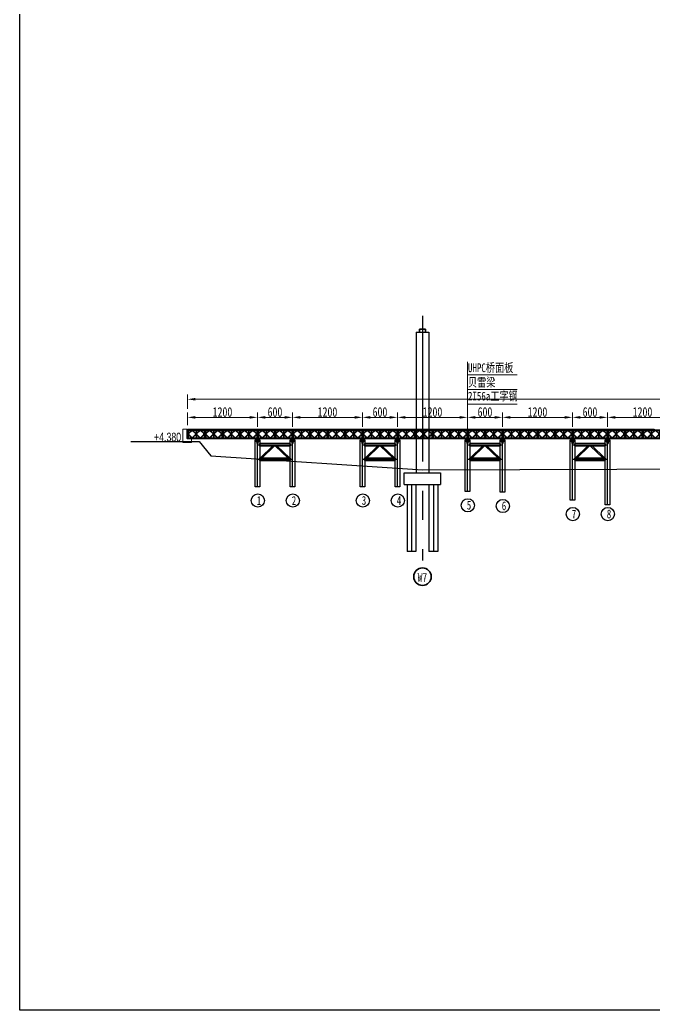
# Model space of a CAD drawing. Extents: x 0 to 558779, y 0 to 2762081.
# Drawn here: x 518015.1 to 518123.9, y 2757328.1 to 2757497.9 of the extents above; entities that cross this region are included whole.
import ezdxf
from ezdxf.enums import TextEntityAlignment as Align

# ---------------------------------------------------------------- set-up
doc = ezdxf.new("R2010")
doc.units = 0
doc.header["$LTSCALE"] = 20
doc.header["$PDMODE"] = 34
doc.linetypes.add('CENTER', pattern=[2, 1.25, -0.25, 0.25, -0.25])
doc.linetypes.add('CENTER2', pattern=[28.575, 19.05, -3.175, 3.175, -3.175])
for name, color, linetype, lineweight in [('6标注线', 3, 'Continuous', 13), ('center', 3, 'CENTER', 13), ('标注', 3, 'Continuous', 15)]:
    doc.layers.add(name, color=color, linetype=linetype, lineweight=lineweight)
for name, color, linetype in [('ZdDmx', 7, 'Continuous'), ('主线墩号', 1, 'Continuous'), ('图层1', 8, 'Continuous'), ('墩中心线', 6, 'CENTER'), ('文本', 3, 'Continuous'), ('粗实线', 1, 'Continuous'), ('细实线', 8, 'Continuous'), ('钢筋', 1, 'Continuous')]:
    doc.layers.add(name, color=color, linetype=linetype)
doc.styles.add('FS', font='仿宋_GB2312.ttf', dxfattribs={"width": 0.75})
doc.styles.get("Standard").update_dxf_attribs({"font": 'fsdb_e.shx', "width": 0.7, "bigfont": 'hzdx.shx'})
doc.styles.add('仿宋', font='simfang_0.ttf', dxfattribs={"width": 0.8})
doc.dimstyles.new('100-1.5', dxfattribs={"dimscale": 0.66, "dimtxt": 2.5, "dimasz": 2, "dimexe": 1.25, "dimexo": 1.25, "dimgap": 0.125, "dimtad": 1, "dimdec": 0, "dimlfac": 100, "dimdsep": 46, "dimtxsty": 'FS', "dimcen": 0.001, "dimclrd": 3, "dimclre": 3, "dimclrt": 7, "dimadec": 4, "dimazin": 2, "dimtfac": 1, "dimtdec": 0, "dimtmove": 1, "dimatfit": 2, "dimfxlon": 1, "dimlwd": -1, "dimlwe": -1, "dimarcsym": 0})

# ---------------------------------------------------------------- blocks, each defined once
blk = doc.blocks.new('*U1238')
at = {"layer": '主线墩号', "color": 8, "lineweight": 35}
blk.add_circle((0, -17.8), 1.5, dxfattribs=at)
at = {"layer": '墩中心线', "color": 8}
for p, q in [((0, 26.93), (0, -15.05)), ((-1.88, -2), (-1.88, -13.49)), ((1.88, -2), (1.88, -13.49))]:
    blk.add_line(p, q, dxfattribs=at)
at = {"layer": '粗实线', "color": 8, "linetype": 'Continuous'}
for p, q in [((-1.1, 24.1), (-1.1, 0)), ((-1.1, 24.1), (1.1, 24.1)), ((1.1, 24.1), (1.1, 0)), ((-3.12, 0), (3.12, 0)), ((-3.12, -2), (-3.12, 0)), ((3.12, 0), (3.12, -2)), ((-3.12, -2), (3.12, -2)), ((-2.62, -2), (-1.12, -2))]:
    blk.add_line(p, q, dxfattribs=at)
at = {"layer": '粗实线', "color": 8, "lineweight": 35}
for p, q in [((-0.5, 24.1), (-0.5, 24.6)), ((-0.5, 24.6), (0.5, 24.6)), ((0.5, 24.6), (0.5, 24.1))]:
    blk.add_line(p, q, dxfattribs=at)
at = {"layer": '粗实线', "color": 8}
for p, q in [((-2.62, -2), (-2.62, -13.49)), ((-1.12, -2), (-1.12, -13.49)), ((1.12, -2), (1.12, -13.49)), ((2.62, -2), (2.62, -13.49)), ((-1.12, -13.49), (-2.62, -13.49)), ((2.62, -13.49), (1.12, -13.49))]:
    blk.add_line(p, q, dxfattribs=at)
at = {"layer": '主线墩号', "color": 8, "lineweight": 35, "style": '仿宋', "width": 0.8}
blk.add_attdef('墩号', text='', height=1.5, dxfattribs=at).set_placement((0, -18.67), align=Align.CENTER)
blk = doc.blocks.new('贝雷梁')
at = {"color": 7, "ltscale": 10}
for p, q in [((-7, 144), (-6, 145)), ((-7, 144), (-7, 135)), ((-7, 135), (-6, 135))]:
    blk.add_line(p, q, dxfattribs=at)
at = {"color": 7}
for p, q in [((-7, 144), (-7, 135)), ((-7, 4), (-6, 5)), ((-7, 4), (-6, 5)), ((-7, -4), (-7, 4)), ((-7, -4), (-7, 4)), ((-6, 145), (306, 145)), ((-6, 145), (306, 145)), ((-6, 135), (306, 135)), ((-6, 5), (306, 5)), ((6, 135), (6, 5)), ((7, 59), (7, 81)), ((7, 81), (18, 81)), ((7, 59), (18, 59)), ((9, 70), (79, 140)), ((9, 70), (79, 0)), ((12, 77), (70, 135)), ((12, 135), (12, 5)), ((12, 77), (16, 73)), ((12, 63), (16, 67)), ((12, 63), (70, 5)), ((16, 73), (79, 135)), ((16, 67), (79, 5)), ((18, 59), (18, 81)), ((79, 140), (150, 70)), ((79, 0), (150, 70)), ((143, 73), (80, 135)), ((143, 67), (80, 5)), ((147, 77), (89, 135)), ((147, 63), (89, 5)), ((141, 81), (159, 81)), ((141, 59), (141, 81)), ((141, 59), (159, 59)), ((143, 73), (147, 77)), ((143, 67), (147, 63)), ((147, 135), (147, 5)), ((220, 140), (150, 70)), ((220, 0), (150, 70)), ((153, 77), (211, 135)), ((153, 135), (153, 5)), ((157, 73), (153, 77)), ((157, 67), (153, 63)), ((153, 63), (211, 5)), ((157, 73), (220, 135)), ((157, 67), (220, 5)), ((159, 59), (159, 81)), ((291, 70), (220, 140)), ((291, 70), (220, 0)), ((284, 73), (221, 135)), ((284, 67), (221, 5)), ((288, 77), (230, 135)), ((288, 63), (230, 5)), ((282, 59), (282, 81)), ((293, 81), (282, 81)), ((282, 59), (293, 59)), ((288, 77), (284, 73)), ((288, 63), (284, 67)), ((288, 135), (288, 5)), ((293, 59), (293, 81)), ((294, 135), (294, 5)), ((307, 144), (306, 145)), ((307, 135), (306, 135)), ((307, 4), (306, 5)), ((307, 144), (307, 135)), ((307, -4), (307, 4)), ((-7, -4), (-6, -5)), ((-7, -4), (-6, -5)), ((-6, -5), (306, -5)), ((-6, -5), (306, -5)), ((307, -4), (306, -5))]:
    blk.add_line(p, q, dxfattribs=at)
at = {"color": 7, "ltscale": 10}
for centre in [(0, 140), (0, 140), (300, 140), (300, 140)]:
    blk.add_circle(centre, 2.5, dxfattribs=at)
at = {"color": 7}
for centre in [(0, 140), (0, 140), (0, 140), (0, 140), (0, 140), (0, 140), (0, 140), (0, 140), (0, 0), (300, 140), (300, 140), (300, 140), (300, 140), (300, 140), (300, 140), (300, 140), (300, 140), (300, 0), (300, 0), (300, 0), (300, 0), (300, 0), (300, 0)]:
    blk.add_circle(centre, 2.5, dxfattribs=at)
at = {"layer": 'center', "ltscale": 0.5}
for p, q in [((9, 145), (9, -5)), ((150, 145), (150, -5)), ((291, 145), (291, -5))]:
    blk.add_line(p, q, dxfattribs=at)
blk = doc.blocks.new('*U1230')
at = {"extrusion": (0, 0, -1), "xscale": -0.01000000000058208, "yscale": 0.009999999997671696, "zscale": -0.01000000000058208}
blk.add_blockref('贝雷梁', (1.5, -0.7), dxfattribs=at)
blk = doc.blocks.new('*U1231')
at = {"color": 0, "linetype": 'ByBlock', "lineweight": -2, "transparency": 16777216}
for p in [(0, 0), (3, 0), (6, 0), (9, 0), (12, 0), (15, 0), (18, 0), (21, 0), (24, 0), (27, 0), (30, 0), (33, 0), (36, 0), (39, 0), (42, 0), (45, 0), (48, 0), (51, 0), (54, 0), (57, 0), (60, 0), (63, 0), (66, 0), (69, 0), (72, 0), (75, 0), (78, 0)]:
    blk.add_blockref('*U1230', p, dxfattribs=at)
blk = doc.blocks.new('*U1233')
at = {"layer": '细实线', "color": 5}
blk.add_lwpolyline([(-0.995, 0.05), (0.995, 0.05), (0.995, -0.05), (-0.995, -0.05)], close=True, dxfattribs=at)
blk = doc.blocks.new('*U1232')
at = {"color": 0, "linetype": 'ByBlock', "lineweight": -2, "transparency": 16777216}
for p in [(0, 0), (2, 0), (4, 0), (6, 0), (8, 0), (10, 0), (12, 0), (14, 0), (16, 0), (18, 0), (20, 0), (22, 0), (24, 0), (26, 0), (28, 0), (30, 0), (32, 0), (34, 0), (36, 0), (38, 0), (40, 0), (42, 0), (44, 0), (46, 0), (48, 0), (50, 0), (52, 0), (54, 0), (56, 0), (58, 0), (60, 0), (62, 0), (64, 0), (66, 0), (68, 0), (70, 0), (72, 0), (74, 0), (76, 0), (78, 0)]:
    blk.add_blockref('*U1233', p, dxfattribs=at)
blk = doc.blocks.new('*D1234')
at = {"layer": 'DEFPOINTS', "color": 0, "transparency": 16777216}
for p in [(518055.86, 2757429.77), (518043.86, 2757427.59), (518055.86, 2757426.19)]:
    blk.add_point(p, dxfattribs=at)
at = {"layer": '标注', "color": 0, "transparency": 16777216}
for p, q in [((518043.86, 2757428.42), (518043.86, 2757430.59)), ((518045.18, 2757429.77), (518054.54, 2757429.77))]:
    blk.add_line(p, q, dxfattribs=at)
at = {"layer": '标注', "color": 0, "linetype": 'ByBlock', "transparency": 16777216}
blk.add_line((518055.86, 2757428.12), (518055.86, 2757430.59), dxfattribs=at)
at = {"layer": '标注', "color": 0, "transparency": 16777216}
for points in [[(518045.18, 2757429.99), (518045.18, 2757429.55), (518043.86, 2757429.77)], [(518054.54, 2757429.99), (518054.54, 2757429.55), (518055.86, 2757429.77)]]:
    blk.add_solid(points, dxfattribs=at)
at = {"layer": '标注', "color": 1, "transparency": 16777216, "insert": (518049.86, 2757430.68), "char_height": 1.65, "attachment_point": 5, "style": 'FS'}
blk.add_mtext('1200', dxfattribs=at)
blk = doc.blocks.new('*D1246')
at = {"layer": 'DEFPOINTS', "color": 0}
for p in [(518061.86, 2757429.77), (518055.86, 2757426.19), (518061.86, 2757426.19)]:
    blk.add_point(p, dxfattribs=at)
at = {"layer": '标注', "color": 0}
for p, q in [((518055.86, 2757428.12), (518055.86, 2757430.59)), ((518057.18, 2757429.77), (518060.54, 2757429.77)), ((518061.86, 2757428.12), (518061.86, 2757430.59))]:
    blk.add_line(p, q, dxfattribs=at)
for points in [[(518057.18, 2757429.99), (518057.18, 2757429.55), (518055.86, 2757429.77)], [(518060.54, 2757429.55), (518060.54, 2757429.99), (518061.86, 2757429.77)]]:
    blk.add_solid(points, dxfattribs=at)
at = {"layer": '标注', "color": 1, "insert": (518058.86, 2757430.68), "char_height": 1.65, "attachment_point": 5, "style": 'FS'}
blk.add_mtext('600', dxfattribs=at)
blk = doc.blocks.new('*D1247')
at = {"layer": 'DEFPOINTS', "color": 0}
for p in [(518079.86, 2757429.77), (518073.86, 2757426.19), (518079.86, 2757426.19)]:
    blk.add_point(p, dxfattribs=at)
at = {"layer": '标注', "color": 0}
for p, q in [((518073.86, 2757428.12), (518073.86, 2757430.59)), ((518075.18, 2757429.77), (518078.54, 2757429.77)), ((518079.86, 2757428.12), (518079.86, 2757430.59))]:
    blk.add_line(p, q, dxfattribs=at)
for points in [[(518075.18, 2757429.99), (518075.18, 2757429.55), (518073.86, 2757429.77)], [(518078.54, 2757429.55), (518078.54, 2757429.99), (518079.86, 2757429.77)]]:
    blk.add_solid(points, dxfattribs=at)
at = {"layer": '标注', "color": 1, "insert": (518076.86, 2757430.68), "char_height": 1.65, "attachment_point": 5, "style": 'FS'}
blk.add_mtext('600', dxfattribs=at)
blk = doc.blocks.new('*D1248')
at = {"layer": 'DEFPOINTS', "color": 0, "transparency": 16777216}
for p in [(518091.86, 2757429.77), (518079.86, 2757426.19), (518091.86, 2757426.19)]:
    blk.add_point(p, dxfattribs=at)
at = {"layer": '标注', "color": 0, "transparency": 16777216}
for p, q in [((518079.86, 2757428.12), (518079.86, 2757430.59)), ((518081.18, 2757429.77), (518090.54, 2757429.77))]:
    blk.add_line(p, q, dxfattribs=at)
at = {"layer": '标注', "color": 0, "linetype": 'ByBlock', "transparency": 16777216}
blk.add_line((518091.86, 2757428.12), (518091.86, 2757430.59), dxfattribs=at)
at = {"layer": '标注', "color": 0, "transparency": 16777216}
for points in [[(518081.18, 2757429.99), (518081.18, 2757429.55), (518079.86, 2757429.77)], [(518090.54, 2757429.99), (518090.54, 2757429.55), (518091.86, 2757429.77)]]:
    blk.add_solid(points, dxfattribs=at)
at = {"layer": '标注', "color": 1, "transparency": 16777216, "insert": (518085.86, 2757430.68), "char_height": 1.65, "attachment_point": 5, "style": 'FS'}
blk.add_mtext('1200', dxfattribs=at)
blk = doc.blocks.new('*D1249')
at = {"layer": 'DEFPOINTS', "color": 0, "transparency": 16777216}
for p in [(518097.86, 2757429.77), (518091.86, 2757426.19), (518097.86, 2757426.19)]:
    blk.add_point(p, dxfattribs=at)
at = {"layer": '标注', "color": 0, "transparency": 16777216}
for p, q in [((518091.86, 2757428.12), (518091.86, 2757430.59)), ((518093.18, 2757429.77), (518096.54, 2757429.77))]:
    blk.add_line(p, q, dxfattribs=at)
at = {"layer": '标注', "color": 0, "linetype": 'ByBlock', "transparency": 16777216}
blk.add_line((518097.86, 2757428.12), (518097.86, 2757430.59), dxfattribs=at)
at = {"layer": '标注', "color": 0, "transparency": 16777216}
for points in [[(518093.18, 2757429.99), (518093.18, 2757429.55), (518091.86, 2757429.77)], [(518096.54, 2757429.99), (518096.54, 2757429.55), (518097.86, 2757429.77)]]:
    blk.add_solid(points, dxfattribs=at)
at = {"layer": '标注', "color": 1, "transparency": 16777216, "insert": (518094.86, 2757430.68), "char_height": 1.65, "attachment_point": 5, "style": 'FS'}
blk.add_mtext('600', dxfattribs=at)
blk = doc.blocks.new('*D1250')
at = {"layer": 'DEFPOINTS', "color": 0, "transparency": 16777216}
for p in [(518109.86, 2757429.77), (518097.86, 2757426.19), (518109.86, 2757426.19)]:
    blk.add_point(p, dxfattribs=at)
at = {"layer": '标注', "color": 0, "transparency": 16777216}
for p, q in [((518097.86, 2757428.12), (518097.86, 2757430.59)), ((518099.18, 2757429.77), (518108.54, 2757429.77))]:
    blk.add_line(p, q, dxfattribs=at)
at = {"layer": '标注', "color": 0, "linetype": 'ByBlock', "transparency": 16777216}
blk.add_line((518109.86, 2757428.12), (518109.86, 2757430.59), dxfattribs=at)
at = {"layer": '标注', "color": 0, "transparency": 16777216}
for points in [[(518099.18, 2757429.99), (518099.18, 2757429.55), (518097.86, 2757429.77)], [(518108.54, 2757429.99), (518108.54, 2757429.55), (518109.86, 2757429.77)]]:
    blk.add_solid(points, dxfattribs=at)
at = {"layer": '标注', "color": 1, "transparency": 16777216, "insert": (518103.86, 2757430.68), "char_height": 1.65, "attachment_point": 5, "style": 'FS'}
blk.add_mtext('1200', dxfattribs=at)
blk = doc.blocks.new('*D1251')
at = {"layer": 'DEFPOINTS', "color": 0}
for p in [(518127.86, 2757429.77), (518115.86, 2757426.19), (518127.86, 2757426.14)]:
    blk.add_point(p, dxfattribs=at)
at = {"layer": '标注', "color": 0}
for p, q in [((518115.86, 2757428.12), (518115.86, 2757430.59)), ((518117.18, 2757429.77), (518126.54, 2757429.77)), ((518127.86, 2757428.12), (518127.86, 2757430.59))]:
    blk.add_line(p, q, dxfattribs=at)
for points in [[(518117.18, 2757429.99), (518117.18, 2757429.55), (518115.86, 2757429.77)], [(518126.54, 2757429.55), (518126.54, 2757429.99), (518127.86, 2757429.77)]]:
    blk.add_solid(points, dxfattribs=at)
at = {"layer": '标注', "color": 1, "insert": (518121.86, 2757430.68), "char_height": 1.65, "attachment_point": 5, "style": 'FS'}
blk.add_mtext('1200', dxfattribs=at)
blk = doc.blocks.new('*D1384')
at = {"layer": 'DEFPOINTS', "color": 0}
for p in [(518538.86, 2757432.88), (518043.86, 2757427.59), (518538.86, 2757427.59)]:
    blk.add_point(p, dxfattribs=at)
at = {"layer": '标注', "color": 0}
for p, q in [((518043.86, 2757431.23), (518043.86, 2757433.71)), ((518045.18, 2757432.88), (518537.54, 2757432.88)), ((518538.86, 2757431.23), (518538.86, 2757433.71))]:
    blk.add_line(p, q, dxfattribs=at)
for points in [[(518045.18, 2757433.1), (518045.18, 2757432.66), (518043.86, 2757432.88)], [(518537.54, 2757432.66), (518537.54, 2757433.1), (518538.86, 2757432.88)]]:
    blk.add_solid(points, dxfattribs=at)
at = {"layer": '标注', "color": 1, "insert": (518291.36, 2757433.79), "char_height": 1.65, "attachment_point": 5, "style": 'FS'}
blk.add_mtext('49500', dxfattribs=at)
blk = doc.blocks.new('*D1509')
at = {"layer": 'DEFPOINTS', "color": 0}
for p in [(518073.86, 2757429.77), (518061.86, 2757426.19), (518073.86, 2757426.19)]:
    blk.add_point(p, dxfattribs=at)
at = {"layer": '标注', "color": 0}
for p, q in [((518061.86, 2757428.12), (518061.86, 2757430.59)), ((518063.18, 2757429.77), (518072.54, 2757429.77)), ((518073.86, 2757428.12), (518073.86, 2757430.59))]:
    blk.add_line(p, q, dxfattribs=at)
for points in [[(518063.18, 2757429.99), (518063.18, 2757429.55), (518061.86, 2757429.77)], [(518072.54, 2757429.55), (518072.54, 2757429.99), (518073.86, 2757429.77)]]:
    blk.add_solid(points, dxfattribs=at)
at = {"layer": '标注', "color": 1, "insert": (518067.86, 2757430.68), "char_height": 1.65, "attachment_point": 5, "style": 'FS'}
blk.add_mtext('1200', dxfattribs=at)
blk = doc.blocks.new('*D1510')
at = {"layer": 'DEFPOINTS', "color": 0}
for p in [(518115.86, 2757429.77), (518109.86, 2757426.19), (518115.86, 2757426.19)]:
    blk.add_point(p, dxfattribs=at)
at = {"layer": '标注', "color": 0}
for p, q in [((518109.86, 2757428.12), (518109.86, 2757430.59)), ((518111.18, 2757429.77), (518114.54, 2757429.77)), ((518115.86, 2757428.12), (518115.86, 2757430.59))]:
    blk.add_line(p, q, dxfattribs=at)
for points in [[(518111.18, 2757429.99), (518111.18, 2757429.55), (518109.86, 2757429.77)], [(518114.54, 2757429.55), (518114.54, 2757429.99), (518115.86, 2757429.77)]]:
    blk.add_solid(points, dxfattribs=at)
at = {"layer": '标注', "color": 1, "insert": (518112.86, 2757430.68), "char_height": 1.65, "attachment_point": 5, "style": 'FS'}
blk.add_mtext('600', dxfattribs=at)

msp = doc.modelspace()

# ---------------------------------------------------------------- linework, layer by layer
for p, q in [((518055.448, 2757425.935), (518055.643, 2757425.935)), ((518055.643, 2757425.935), (518055.643, 2757425.585)), ((518056.268, 2757425.935), (518056.073, 2757425.935)), ((518056.073, 2757425.935), (518056.073, 2757425.585)), ((518061.448, 2757425.935), (518061.643, 2757425.935)), ((518061.643, 2757425.935), (518061.643, 2757425.585)), ((518062.268, 2757425.935), (518062.073, 2757425.935)), ((518062.073, 2757425.935), (518062.073, 2757425.585)), ((518073.448, 2757425.935), (518073.643, 2757425.935)), ((518073.643, 2757425.935), (518073.643, 2757425.585)), ((518074.268, 2757425.935), (518074.073, 2757425.935)), ((518074.073, 2757425.935), (518074.073, 2757425.585)), ((518079.448, 2757425.935), (518079.643, 2757425.935)), ((518079.643, 2757425.935), (518079.643, 2757425.585)), ((518080.268, 2757425.935), (518080.073, 2757425.935)), ((518080.073, 2757425.935), (518080.073, 2757425.585)), ((518091.448, 2757425.935), (518091.643, 2757425.935)), ((518091.643, 2757425.935), (518091.643, 2757425.585)), ((518092.268, 2757425.935), (518092.073, 2757425.935)), ((518092.073, 2757425.935), (518092.073, 2757425.585)), ((518097.448, 2757425.935), (518097.643, 2757425.935)), ((518097.643, 2757425.935), (518097.643, 2757425.585)), ((518098.268, 2757425.935), (518098.073, 2757425.935)), ((518098.073, 2757425.935), (518098.073, 2757425.585)), ((518109.448, 2757425.935), (518109.643, 2757425.935)), ((518109.643, 2757425.935), (518109.643, 2757425.585)), ((518110.268, 2757425.935), (518110.073, 2757425.935)), ((518110.073, 2757425.935), (518110.073, 2757425.585)), ((518115.448, 2757425.935), (518115.643, 2757425.935)), ((518115.643, 2757425.935), (518115.643, 2757425.585)), ((518116.268, 2757425.935), (518116.073, 2757425.935)), ((518116.073, 2757425.935), (518116.073, 2757425.585)), ((518056.073, 2757425.585), (518055.643, 2757425.585)), ((518056.307, 2757422.773), (518058.513, 2757424.896)), ((518056.595, 2757422.773), (518058.802, 2757424.896)), ((518061.121, 2757422.773), (518058.915, 2757424.896)), ((518061.409, 2757422.773), (518059.203, 2757424.896)), ((518062.073, 2757425.585), (518061.643, 2757425.585)), ((518074.073, 2757425.585), (518073.643, 2757425.585)), ((518074.307, 2757422.773), (518076.513, 2757424.896)), ((518074.596, 2757422.773), (518076.802, 2757424.896)), ((518079.121, 2757422.773), (518076.915, 2757424.896)), ((518079.409, 2757422.773), (518077.203, 2757424.896)), ((518080.073, 2757425.585), (518079.643, 2757425.585)), ((518092.073, 2757425.585), (518091.643, 2757425.585)), ((518092.307, 2757422.773), (518094.514, 2757424.896)), ((518092.596, 2757422.773), (518094.802, 2757424.896)), ((518097.121, 2757422.773), (518094.915, 2757424.896)), ((518097.41, 2757422.773), (518095.203, 2757424.896)), ((518098.073, 2757425.585), (518097.643, 2757425.585)), ((518110.073, 2757425.585), (518109.643, 2757425.585)), ((518110.307, 2757422.773), (518112.513, 2757424.896)), ((518110.596, 2757422.773), (518112.802, 2757424.896)), ((518115.121, 2757422.773), (518112.915, 2757424.896)), ((518115.409, 2757422.773), (518113.203, 2757424.896)), ((518116.073, 2757425.585), (518115.643, 2757425.585))]:
    msp.add_line(p, q)
at = {"color": 1, "ltscale": 10}
for p, q in [((518055.771, 2757425.585), (518055.771, 2757425.305)), ((518055.78, 2757425.585), (518055.78, 2757425.305)), ((518055.937, 2757425.585), (518055.937, 2757425.305)), ((518055.946, 2757425.585), (518055.946, 2757425.305)), ((518061.771, 2757425.585), (518061.771, 2757425.305)), ((518061.78, 2757425.585), (518061.78, 2757425.305)), ((518061.937, 2757425.585), (518061.937, 2757425.305)), ((518061.946, 2757425.585), (518061.946, 2757425.305)), ((518073.771, 2757425.585), (518073.771, 2757425.305)), ((518073.78, 2757425.585), (518073.78, 2757425.305)), ((518073.937, 2757425.585), (518073.937, 2757425.305)), ((518073.946, 2757425.585), (518073.946, 2757425.305)), ((518079.771, 2757425.585), (518079.771, 2757425.305)), ((518079.78, 2757425.585), (518079.78, 2757425.305)), ((518079.937, 2757425.585), (518079.937, 2757425.305)), ((518079.946, 2757425.585), (518079.946, 2757425.305)), ((518091.771, 2757425.585), (518091.771, 2757425.305)), ((518091.78, 2757425.585), (518091.78, 2757425.305)), ((518091.937, 2757425.585), (518091.937, 2757425.305)), ((518091.946, 2757425.585), (518091.946, 2757425.305)), ((518097.771, 2757425.585), (518097.771, 2757425.305)), ((518097.78, 2757425.585), (518097.78, 2757425.305)), ((518097.937, 2757425.585), (518097.937, 2757425.305)), ((518097.946, 2757425.585), (518097.946, 2757425.305)), ((518109.771, 2757425.585), (518109.771, 2757425.305)), ((518109.78, 2757425.585), (518109.78, 2757425.305)), ((518109.937, 2757425.585), (518109.937, 2757425.305)), ((518109.946, 2757425.585), (518109.946, 2757425.305)), ((518115.771, 2757425.585), (518115.771, 2757425.305)), ((518115.78, 2757425.585), (518115.78, 2757425.305)), ((518115.937, 2757425.585), (518115.937, 2757425.305)), ((518115.946, 2757425.585), (518115.946, 2757425.305))]:
    msp.add_line(p, q, dxfattribs=at)
at = {"color": 1}
for p, q in [((518055.78, 2757425.305), (518055.771, 2757425.305)), ((518055.937, 2757425.305), (518055.946, 2757425.305)), ((518061.78, 2757425.305), (518061.771, 2757425.305)), ((518061.937, 2757425.305), (518061.946, 2757425.305)), ((518073.78, 2757425.305), (518073.771, 2757425.305)), ((518073.937, 2757425.305), (518073.946, 2757425.305)), ((518079.78, 2757425.305), (518079.771, 2757425.305)), ((518079.937, 2757425.305), (518079.946, 2757425.305)), ((518091.78, 2757425.305), (518091.771, 2757425.305)), ((518091.937, 2757425.305), (518091.946, 2757425.305)), ((518097.78, 2757425.305), (518097.771, 2757425.305)), ((518097.937, 2757425.305), (518097.946, 2757425.305)), ((518109.78, 2757425.305), (518109.771, 2757425.305)), ((518109.937, 2757425.305), (518109.946, 2757425.305)), ((518115.78, 2757425.305), (518115.771, 2757425.305)), ((518115.937, 2757425.305), (518115.946, 2757425.305))]:
    msp.add_line(p, q, dxfattribs=at)
at = {"linetype": 'CENTER', "ltscale": 0.05}
for p, q in [((518055.775, 2757425.585), (518055.775, 2757425.305)), ((518055.941, 2757425.585), (518055.941, 2757425.305)), ((518061.775, 2757425.585), (518061.775, 2757425.305)), ((518061.941, 2757425.585), (518061.941, 2757425.305)), ((518073.775, 2757425.585), (518073.775, 2757425.305)), ((518073.941, 2757425.585), (518073.941, 2757425.305)), ((518079.775, 2757425.585), (518079.775, 2757425.305)), ((518079.941, 2757425.585), (518079.941, 2757425.305)), ((518091.775, 2757425.585), (518091.775, 2757425.305)), ((518091.941, 2757425.585), (518091.941, 2757425.305)), ((518097.775, 2757425.585), (518097.775, 2757425.305)), ((518097.941, 2757425.585), (518097.941, 2757425.305)), ((518109.775, 2757425.585), (518109.775, 2757425.305)), ((518109.941, 2757425.585), (518109.941, 2757425.305)), ((518115.775, 2757425.585), (518115.775, 2757425.305)), ((518115.941, 2757425.585), (518115.941, 2757425.305))]:
    msp.add_line(p, q, dxfattribs=at)
at = {"color": 3, "linetype": 'CENTER2', "ltscale": 0.1}
for p, q in [((518055.858, 2757417.872), (518055.858, 2757425.585)), ((518061.858, 2757417.872), (518061.858, 2757425.585)), ((518073.858, 2757417.872), (518073.858, 2757425.585)), ((518079.858, 2757417.872), (518079.858, 2757425.585)), ((518091.858, 2757417.058), (518091.858, 2757425.585)), ((518097.858, 2757416.941), (518097.858, 2757425.585)), ((518109.858, 2757415.555), (518109.858, 2757425.585)), ((518115.858, 2757414.772), (518115.858, 2757425.585))]:
    msp.add_line(p, q, dxfattribs=at)
at = {"color": 3, "linetype": 'CENTER2'}
for p, q in [((518055.858, 2757425.085), (518061.858, 2757425.085)), ((518073.858, 2757425.085), (518079.858, 2757425.085)), ((518091.858, 2757425.085), (518097.858, 2757425.085)), ((518109.858, 2757425.085), (518115.858, 2757425.085)), ((518055.858, 2757422.585), (518061.858, 2757422.585)), ((518073.858, 2757422.585), (518079.858, 2757422.585)), ((518091.858, 2757422.585), (518097.858, 2757422.585)), ((518109.858, 2757422.585), (518115.858, 2757422.585))]:
    msp.add_line(p, q, dxfattribs=at)
at = {"color": 0}
msp.add_lwpolyline([(518015.117, 2757901.832), (518685.096, 2757901.832), (518685.096, 2757328.13), (518015.117, 2757328.13)], close=True, dxfattribs=at)
at = {"color": 5}
for points in [[(518056.268, 2757425.935), (518056.268, 2757417.872), (518056.268, 2757417.872), (518055.448, 2757417.872), (518055.448, 2757425.935)], [(518062.268, 2757425.935), (518062.268, 2757417.872), (518062.268, 2757417.872), (518061.448, 2757417.872), (518061.448, 2757425.935)], [(518074.268, 2757425.935), (518074.268, 2757417.872), (518074.268, 2757417.872), (518073.448, 2757417.872), (518073.448, 2757425.935)], [(518080.268, 2757425.935), (518080.268, 2757417.872), (518080.268, 2757417.872), (518079.448, 2757417.872), (518079.448, 2757425.935)], [(518092.268, 2757425.935), (518092.268, 2757417.872), (518092.268, 2757417.058), (518091.448, 2757417.058), (518091.448, 2757425.935)], [(518098.268, 2757425.935), (518098.268, 2757417.872), (518098.268, 2757416.941), (518097.448, 2757416.941), (518097.448, 2757425.935)], [(518110.268, 2757425.935), (518110.268, 2757417.872), (518110.268, 2757415.555), (518109.448, 2757415.555), (518109.448, 2757425.935)], [(518116.268, 2757425.935), (518116.268, 2757417.872), (518116.268, 2757414.772), (518115.448, 2757414.772), (518115.448, 2757425.935)]]:
    msp.add_lwpolyline(points, dxfattribs=at)
for points in [[(518055.643, 2757425.92), (518055.769, 2757425.92), (518055.769, 2757425.67), (518055.643, 2757425.67)], [(518056.073, 2757425.92), (518055.948, 2757425.92), (518055.948, 2757425.67), (518056.073, 2757425.67)], [(518061.643, 2757425.92), (518061.769, 2757425.92), (518061.769, 2757425.67), (518061.643, 2757425.67)], [(518062.073, 2757425.92), (518061.948, 2757425.92), (518061.948, 2757425.67), (518062.073, 2757425.67)], [(518073.643, 2757425.92), (518073.769, 2757425.92), (518073.769, 2757425.67), (518073.643, 2757425.67)], [(518074.073, 2757425.92), (518073.948, 2757425.92), (518073.948, 2757425.67), (518074.073, 2757425.67)], [(518079.643, 2757425.92), (518079.769, 2757425.92), (518079.769, 2757425.67), (518079.643, 2757425.67)], [(518080.073, 2757425.92), (518079.948, 2757425.92), (518079.948, 2757425.67), (518080.073, 2757425.67)], [(518091.643, 2757425.92), (518091.769, 2757425.92), (518091.769, 2757425.67), (518091.643, 2757425.67)], [(518092.073, 2757425.92), (518091.948, 2757425.92), (518091.948, 2757425.67), (518092.073, 2757425.67)], [(518097.643, 2757425.92), (518097.769, 2757425.92), (518097.769, 2757425.67), (518097.643, 2757425.67)], [(518098.073, 2757425.92), (518097.948, 2757425.92), (518097.948, 2757425.67), (518098.073, 2757425.67)], [(518109.643, 2757425.92), (518109.769, 2757425.92), (518109.769, 2757425.67), (518109.643, 2757425.67)], [(518110.073, 2757425.92), (518109.948, 2757425.92), (518109.948, 2757425.67), (518110.073, 2757425.67)], [(518115.643, 2757425.92), (518115.769, 2757425.92), (518115.769, 2757425.67), (518115.643, 2757425.67)], [(518116.073, 2757425.92), (518115.948, 2757425.92), (518115.948, 2757425.67), (518116.073, 2757425.67)]]:
    msp.add_lwpolyline(points, close=True, dxfattribs=at)
for points in [[(518056.268, 2757425.273, 0.6776376), (518056.268, 2757424.896), (518061.448, 2757424.896, 0.6776376), (518061.448, 2757425.273)], [(518074.268, 2757425.273, 0.6776376), (518074.268, 2757424.896), (518079.448, 2757424.896, 0.6776376), (518079.448, 2757425.273)], [(518092.268, 2757425.273, 0.6776376), (518092.268, 2757424.896), (518097.448, 2757424.896, 0.6776376), (518097.448, 2757425.273)], [(518110.268, 2757425.273, 0.6776376), (518110.268, 2757424.896), (518115.448, 2757424.896, 0.6776376), (518115.448, 2757425.273)], [(518056.268, 2757422.773, 0.6776376), (518056.268, 2757422.396), (518061.448, 2757422.396, 0.6776376), (518061.448, 2757422.773)], [(518074.268, 2757422.773, 0.6776376), (518074.268, 2757422.396), (518079.448, 2757422.396, 0.6776376), (518079.448, 2757422.773)], [(518092.268, 2757422.773, 0.6776376), (518092.268, 2757422.396), (518097.448, 2757422.396, 0.6776376), (518097.448, 2757422.773)], [(518110.268, 2757422.773, 0.6776376), (518110.268, 2757422.396), (518115.448, 2757422.396, 0.6776376), (518115.448, 2757422.773)]]:
    msp.add_lwpolyline(points, format="xyb", close=True, dxfattribs=at)
for centre in [(518055.917, 2757415.504), (518061.917, 2757415.504), (518073.917, 2757415.504), (518079.917, 2757415.504), (518091.917, 2757414.69), (518097.917, 2757414.573), (518109.917, 2757413.188), (518115.917, 2757413.188)]:
    msp.add_circle(centre, 1.132, dxfattribs=at)
at = {"layer": '6标注线', "color": 0}
for p, q in [((518091.853, 2757437.042), (518100.39, 2757437.042)), ((518091.853, 2757434.542), (518100.39, 2757434.542)), ((518091.853, 2757432.042), (518100.39, 2757432.042))]:
    msp.add_line(p, q, dxfattribs=at)
at = {"layer": 'ZdDmx', "color": 3}
msp.add_lwpolyline([(518034.138, 2757425.625), (518045.838, 2757425.625), (518047.838, 2757423.165), (518084.138, 2757420.765), (518184.138, 2757421.125), (518234.138, 2757420.135), (518284.138, 2757419.105), (518334.138, 2757417.805), (518384.138, 2757417.295), (518434.138, 2757416.465), (518524.138, 2757415.315), (518664.138, 2757417.555), (518754.138, 2757421.275), (518756.075, 2757421.319)], dxfattribs=at)
at = {"layer": '标注', "color": 0}
msp.add_lwpolyline([(518091.853, 2757425.82), (518091.853, 2757439.287)], dxfattribs=at)
at = {"layer": '细实线', "color": 6}
for points in [[(518055.775, 2757425.585), (518055.858, 2757425.585, 0.3634465), (518055.846, 2757425.6), (518055.794, 2757425.61, -0.350947), (518055.782, 2757425.625), (518055.782, 2757426.105, -0.3634465), (518055.794, 2757426.12), (518055.846, 2757426.13, 0.3634465), (518055.858, 2757426.145), (518055.692, 2757426.145, 0.3634465), (518055.705, 2757426.13), (518055.757, 2757426.12, -0.350947), (518055.769, 2757426.105), (518055.769, 2757425.625, -0.3634465), (518055.757, 2757425.61), (518055.705, 2757425.6, 0.3634465), (518055.692, 2757425.585)], [(518055.941, 2757425.585), (518056.024, 2757425.585, 0.3634465), (518056.012, 2757425.6), (518055.96, 2757425.61, -0.350947), (518055.948, 2757425.625), (518055.948, 2757426.105, -0.3634465), (518055.96, 2757426.12), (518056.012, 2757426.13, 0.3634465), (518056.024, 2757426.145), (518055.858, 2757426.145, 0.3634465), (518055.871, 2757426.13), (518055.923, 2757426.12, -0.350947), (518055.935, 2757426.105), (518055.935, 2757425.625, -0.3634465), (518055.923, 2757425.61), (518055.871, 2757425.6, 0.3634465), (518055.858, 2757425.585)], [(518061.775, 2757425.585), (518061.858, 2757425.585, 0.3634465), (518061.846, 2757425.6), (518061.794, 2757425.61, -0.350947), (518061.782, 2757425.625), (518061.782, 2757426.105, -0.3634465), (518061.794, 2757426.12), (518061.846, 2757426.13, 0.3634465), (518061.858, 2757426.145), (518061.692, 2757426.145, 0.3634465), (518061.705, 2757426.13), (518061.757, 2757426.12, -0.350947), (518061.769, 2757426.105), (518061.769, 2757425.625, -0.3634465), (518061.757, 2757425.61), (518061.705, 2757425.6, 0.3634465), (518061.692, 2757425.585)], [(518061.941, 2757425.585), (518062.024, 2757425.585, 0.3634465), (518062.012, 2757425.6), (518061.96, 2757425.61, -0.350947), (518061.948, 2757425.625), (518061.948, 2757426.105, -0.3634465), (518061.96, 2757426.12), (518062.012, 2757426.13, 0.3634465), (518062.024, 2757426.145), (518061.858, 2757426.145, 0.3634465), (518061.871, 2757426.13), (518061.923, 2757426.12, -0.350947), (518061.935, 2757426.105), (518061.935, 2757425.625, -0.3634465), (518061.923, 2757425.61), (518061.871, 2757425.6, 0.3634465), (518061.858, 2757425.585)], [(518073.775, 2757425.585), (518073.858, 2757425.585, 0.3634465), (518073.846, 2757425.6), (518073.794, 2757425.61, -0.350947), (518073.782, 2757425.625), (518073.782, 2757426.105, -0.3634465), (518073.794, 2757426.12), (518073.846, 2757426.13, 0.3634465), (518073.858, 2757426.145), (518073.692, 2757426.145, 0.3634465), (518073.705, 2757426.13), (518073.757, 2757426.12, -0.350947), (518073.769, 2757426.105), (518073.769, 2757425.625, -0.3634465), (518073.757, 2757425.61), (518073.705, 2757425.6, 0.3634465), (518073.692, 2757425.585)], [(518073.941, 2757425.585), (518074.024, 2757425.585, 0.3634465), (518074.012, 2757425.6), (518073.96, 2757425.61, -0.350947), (518073.948, 2757425.625), (518073.948, 2757426.105, -0.3634465), (518073.96, 2757426.12), (518074.012, 2757426.13, 0.3634465), (518074.024, 2757426.145), (518073.858, 2757426.145, 0.3634465), (518073.871, 2757426.13), (518073.923, 2757426.12, -0.350947), (518073.935, 2757426.105), (518073.935, 2757425.625, -0.3634465), (518073.923, 2757425.61), (518073.871, 2757425.6, 0.3634465), (518073.858, 2757425.585)], [(518079.775, 2757425.585), (518079.858, 2757425.585, 0.3634465), (518079.846, 2757425.6), (518079.794, 2757425.61, -0.350947), (518079.782, 2757425.625), (518079.782, 2757426.105, -0.3634465), (518079.794, 2757426.12), (518079.846, 2757426.13, 0.3634465), (518079.858, 2757426.145), (518079.692, 2757426.145, 0.3634465), (518079.705, 2757426.13), (518079.757, 2757426.12, -0.350947), (518079.769, 2757426.105), (518079.769, 2757425.625, -0.3634465), (518079.757, 2757425.61), (518079.705, 2757425.6, 0.3634465), (518079.692, 2757425.585)], [(518079.941, 2757425.585), (518080.024, 2757425.585, 0.3634465), (518080.012, 2757425.6), (518079.96, 2757425.61, -0.350947), (518079.948, 2757425.625), (518079.948, 2757426.105, -0.3634465), (518079.96, 2757426.12), (518080.012, 2757426.13, 0.3634465), (518080.024, 2757426.145), (518079.858, 2757426.145, 0.3634465), (518079.871, 2757426.13), (518079.923, 2757426.12, -0.350947), (518079.935, 2757426.105), (518079.935, 2757425.625, -0.3634465), (518079.923, 2757425.61), (518079.871, 2757425.6, 0.3634465), (518079.858, 2757425.585)], [(518091.775, 2757425.585), (518091.858, 2757425.585, 0.3634465), (518091.846, 2757425.6), (518091.794, 2757425.61, -0.350947), (518091.782, 2757425.625), (518091.782, 2757426.105, -0.3634465), (518091.794, 2757426.12), (518091.846, 2757426.13, 0.3634465), (518091.858, 2757426.145), (518091.692, 2757426.145, 0.3634465), (518091.705, 2757426.13), (518091.757, 2757426.12, -0.350947), (518091.769, 2757426.105), (518091.769, 2757425.625, -0.3634465), (518091.757, 2757425.61), (518091.705, 2757425.6, 0.3634465), (518091.692, 2757425.585)], [(518091.941, 2757425.585), (518092.024, 2757425.585, 0.3634465), (518092.012, 2757425.6), (518091.96, 2757425.61, -0.350947), (518091.948, 2757425.625), (518091.948, 2757426.105, -0.3634465), (518091.96, 2757426.12), (518092.012, 2757426.13, 0.3634465), (518092.024, 2757426.145), (518091.858, 2757426.145, 0.3634465), (518091.871, 2757426.13), (518091.923, 2757426.12, -0.350947), (518091.935, 2757426.105), (518091.935, 2757425.625, -0.3634465), (518091.923, 2757425.61), (518091.871, 2757425.6, 0.3634465), (518091.858, 2757425.585)], [(518097.775, 2757425.585), (518097.858, 2757425.585, 0.3634465), (518097.846, 2757425.6), (518097.794, 2757425.61, -0.350947), (518097.782, 2757425.625), (518097.782, 2757426.105, -0.3634465), (518097.794, 2757426.12), (518097.846, 2757426.13, 0.3634465), (518097.858, 2757426.145), (518097.692, 2757426.145, 0.3634465), (518097.705, 2757426.13), (518097.757, 2757426.12, -0.350947), (518097.769, 2757426.105), (518097.769, 2757425.625, -0.3634465), (518097.757, 2757425.61), (518097.705, 2757425.6, 0.3634465), (518097.692, 2757425.585)], [(518097.941, 2757425.585), (518098.024, 2757425.585, 0.3634465), (518098.012, 2757425.6), (518097.96, 2757425.61, -0.350947), (518097.948, 2757425.625), (518097.948, 2757426.105, -0.3634465), (518097.96, 2757426.12), (518098.012, 2757426.13, 0.3634465), (518098.024, 2757426.145), (518097.858, 2757426.145, 0.3634465), (518097.871, 2757426.13), (518097.923, 2757426.12, -0.350947), (518097.935, 2757426.105), (518097.935, 2757425.625, -0.3634465), (518097.923, 2757425.61), (518097.871, 2757425.6, 0.3634465), (518097.858, 2757425.585)], [(518109.775, 2757425.585), (518109.858, 2757425.585, 0.3634465), (518109.846, 2757425.6), (518109.794, 2757425.61, -0.350947), (518109.782, 2757425.625), (518109.782, 2757426.105, -0.3634465), (518109.794, 2757426.12), (518109.846, 2757426.13, 0.3634465), (518109.858, 2757426.145), (518109.692, 2757426.145, 0.3634465), (518109.705, 2757426.13), (518109.757, 2757426.12, -0.350947), (518109.769, 2757426.105), (518109.769, 2757425.625, -0.3634465), (518109.757, 2757425.61), (518109.705, 2757425.6, 0.3634465), (518109.692, 2757425.585)], [(518109.941, 2757425.585), (518110.024, 2757425.585, 0.3634465), (518110.012, 2757425.6), (518109.96, 2757425.61, -0.350947), (518109.948, 2757425.625), (518109.948, 2757426.105, -0.3634465), (518109.96, 2757426.12), (518110.012, 2757426.13, 0.3634465), (518110.024, 2757426.145), (518109.858, 2757426.145, 0.3634465), (518109.871, 2757426.13), (518109.923, 2757426.12, -0.350947), (518109.935, 2757426.105), (518109.935, 2757425.625, -0.3634465), (518109.923, 2757425.61), (518109.871, 2757425.6, 0.3634465), (518109.858, 2757425.585)], [(518115.775, 2757425.585), (518115.858, 2757425.585, 0.3634465), (518115.846, 2757425.6), (518115.794, 2757425.61, -0.350947), (518115.782, 2757425.625), (518115.782, 2757426.105, -0.3634465), (518115.794, 2757426.12), (518115.846, 2757426.13, 0.3634465), (518115.858, 2757426.145), (518115.692, 2757426.145, 0.3634465), (518115.705, 2757426.13), (518115.757, 2757426.12, -0.350947), (518115.769, 2757426.105), (518115.769, 2757425.625, -0.3634465), (518115.757, 2757425.61), (518115.705, 2757425.6, 0.3634465), (518115.692, 2757425.585)], [(518115.941, 2757425.585), (518116.024, 2757425.585, 0.3634465), (518116.012, 2757425.6), (518115.96, 2757425.61, -0.350947), (518115.948, 2757425.625), (518115.948, 2757426.105, -0.3634465), (518115.96, 2757426.12), (518116.012, 2757426.13, 0.3634465), (518116.024, 2757426.145), (518115.858, 2757426.145, 0.3634465), (518115.871, 2757426.13), (518115.923, 2757426.12, -0.350947), (518115.935, 2757426.105), (518115.935, 2757425.625, -0.3634465), (518115.923, 2757425.61), (518115.871, 2757425.6, 0.3634465), (518115.858, 2757425.585)]]:
    msp.add_lwpolyline(points, format="xyb", close=True, dxfattribs=at)
at = {"layer": '钢筋', "color": 5, "lineweight": 18}
for p, q in [((518043.738, 2757427.745), (518043.038, 2757427.745)), ((518043.038, 2757427.745), (518043.038, 2757425.435)), ((518043.738, 2757427.745), (518043.738, 2757426.135)), ((518043.738, 2757426.135), (518044.538, 2757426.135)), ((518043.758, 2757426.125), (518043.758, 2757426.145)), ((518043.858, 2757426.145), (518043.758, 2757426.145)), ((518043.858, 2757426.125), (518043.758, 2757426.125)), ((518043.858, 2757426.145), (518043.958, 2757426.145)), ((518043.858, 2757426.125), (518043.958, 2757426.125)), ((518043.958, 2757426.125), (518043.958, 2757426.145)), ((518044.538, 2757426.135), (518044.538, 2757425.435)), ((518044.538, 2757425.435), (518043.038, 2757425.435))]:
    msp.add_line(p, q, dxfattribs=at)

# ---------------------------------------------------------------- block references
at = {"color": 1}
msp.add_blockref('*U1231', (518045.358, 2757426.895), dxfattribs=at)
msp.add_blockref('*U1232', (518044.863, 2757427.695))
at = {"layer": '图层1', "color": 8, "lineweight": 35}
msp.add_blockref('*U1238', (518084.138, 2757420.265), dxfattribs=at).add_auto_attribs({'墩号': 'W7'})

# ---------------------------------------------------------------- texts
at = {"color": 0, "char_height": 1.5, "attachment_point": 7, "style": 'FS'}
for s, insert in [('UHPC桥面板', (518091.935, 2757437.345)), ('贝雷梁', (518091.935, 2757434.866)), ('2I56a工字钢', (518091.935, 2757432.501)), ('1', (518055.734, 2757414.755)), ('2', (518061.734, 2757414.755)), ('3', (518073.734, 2757414.755)), ('4', (518079.734, 2757414.755)), ('5', (518091.734, 2757413.941)), ('6', (518097.734, 2757413.824))]:
    msp.add_mtext(s, dxfattribs=dict(at, insert=insert))
at = {"color": 0, "char_height": 1.5, "width": 0.06006, "attachment_point": 7, "style": 'FS'}
for s, insert in [('7', (518109.734, 2757412.438)), ('8', (518115.734, 2757412.438))]:
    msp.add_mtext(s, dxfattribs=dict(at, insert=insert))
at = {"layer": '文本', "width": 0.75}
msp.add_text('+4.380  ', height=1.5, dxfattribs=at).set_placement((518038.123, 2757425.642))

# ---------------------------------------------------------------- dimensions: what is measured, and where the dimension line sits
at = {"layer": '标注', "color": 0}
for base, p1, p2, picture, middle in [((518538.858, 2757432.884), (518043.858, 2757427.595), (518538.858, 2757427.595), '*D1384', (518291.358, 2757433.791)), ((518055.858, 2757429.768), (518043.858, 2757427.595), (518055.858, 2757426.195), '*D1234', (518049.858, 2757430.676)), ((518061.858, 2757429.768), (518055.858, 2757426.195), (518061.858, 2757426.195), '*D1246', (518058.858, 2757430.676)), ((518073.858, 2757429.768), (518061.858, 2757426.195), (518073.858, 2757426.195), '*D1509', (518067.858, 2757430.676)), ((518079.858, 2757429.768), (518073.858, 2757426.195), (518079.858, 2757426.195), '*D1247', (518076.858, 2757430.676)), ((518091.858, 2757429.768), (518079.858, 2757426.195), (518091.858, 2757426.195), '*D1248', (518085.858, 2757430.676)), ((518097.858, 2757429.768), (518091.858, 2757426.195), (518097.858, 2757426.195), '*D1249', (518094.858, 2757430.676)), ((518109.858, 2757429.768), (518097.858, 2757426.195), (518109.858, 2757426.195), '*D1250', (518103.858, 2757430.676)), ((518115.858, 2757429.768), (518109.858, 2757426.195), (518115.858, 2757426.195), '*D1510', (518112.858, 2757430.676)), ((518127.858, 2757429.768), (518115.858, 2757426.195), (518127.858, 2757426.145), '*D1251', (518121.858, 2757430.676))]:
    dim = msp.add_linear_dim(base=base, p1=p1, p2=p2, dimstyle='100-1.5', override={"dimclrd": 0, "dimclre": 0, "dimclrt": 1}, dxfattribs=at)
    dim.commit()
    dim.dimension.update_dxf_attribs({"geometry": picture, "text_midpoint": middle})

doc.saveas('drawing.dxf')
